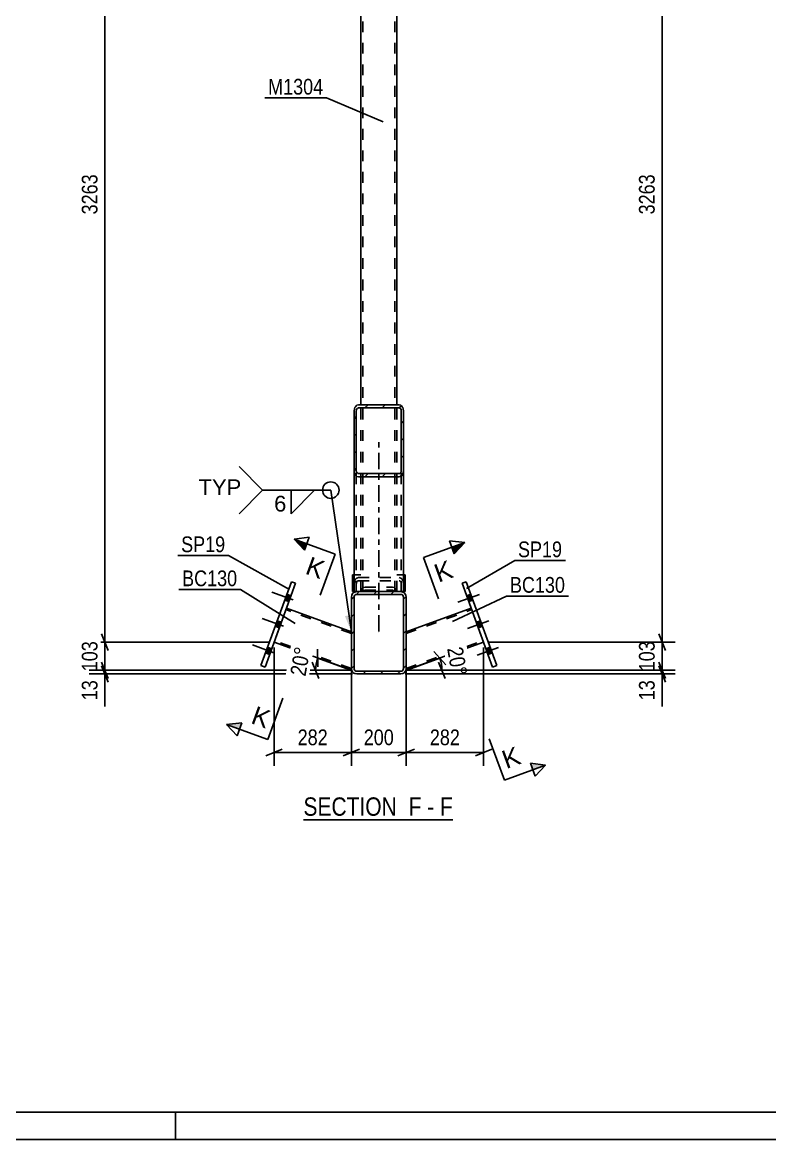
# Model space of a CAD drawing. Header units: millimetres. Extents: x 0 to 1189, y 0 to 841.
# Drawn here: x 321.1 to 457.3, y 0 to 203.5 of the extents above; entities that cross this region are included whole.
import ezdxf

# ---------------------------------------------------------------- set-up
doc = ezdxf.new("R2010")
doc.units = ezdxf.units.MM
doc.linetypes.add('DXK_LINE_DOT2', pattern=[3.9198, 1.9599, -1.9599])
doc.linetypes.add('DXK_LINE_DOT3', pattern=[5.9187, 2.979, -0.9799, 0.9799, -0.9799])
doc.styles.add('Arial', font='ARIAL.TTF', dxfattribs={"height": 0.2})
doc.styles.add('Arial Narrow', font='ARIALN.TTF', dxfattribs={"height": 0.2})

# ---------------------------------------------------------------- blocks, each defined once
blk = doc.blocks.new('Unknown-761548908-1132')
at = {"color": 5, "linetype": 'Continuous'}
for p, q in [((5, 5), (1184, 5)), ((349, 0), (349, 5)), ((0, 0), (1189, 0))]:
    blk.add_line(p, q, dxfattribs=at)
blk = doc.blocks.new('Unknown-761548908-38 - 1581')
at = {"color": 6, "linetype": 'Continuous'}
blk.add_line((372.31, 58.25), (399.52, 58.25), dxfattribs=at)
at = {"color": 0, "linetype": 'Continuous'}
for points in [[(390.42, 59), (390.42, 62.5), (372.31, 62.5), (372.31, 59)], [(393.81, 59), (393.81, 62.5), (391.47, 62.5), (391.47, 59)], [(396.13, 59), (396.13, 62.5), (394.86, 62.5), (394.86, 59)], [(399.52, 59), (399.52, 62.5), (397.18, 62.5), (397.18, 59)]]:
    blk.add_wipeout(points, dxfattribs=at)
at = {"color": 7, "linetype": 'Continuous', "style": 'Arial Narrow'}
for s, p in [('SECTION ', (372.31, 59)), ('F', (391.47, 59)), ('F', (397.18, 59)), ('-', (394.86, 59))]:
    blk.add_text(s, height=3.34, dxfattribs=at).set_placement(p)
blk = doc.blocks.new('Part-761548908-1728 - 1581')
at = {"linetype": 'Continuous'}
h = blk.add_hatch(dxfattribs=at)
h.set_pattern_fill('', scale=0.7, style=0, pattern_type=0)
h.set_pattern_definition([(45, (381.5414, 121.893), (-1.57154, 1.57154), [])])
h.paths.add_polyline_path([(381.54, 132.69), (381.54, 121.89), (381.6, 121.45), (381.78, 121.07), (382.04, 120.81), (382.34, 120.73), (389.74, 120.73), (390.05, 120.81), (390.31, 121.07), (390.48, 121.45), (390.54, 121.89), (390.54, 132.69), (390.48, 133.14), (390.31, 133.52), (390.05, 133.77), (389.74, 133.86), (382.34, 133.86), (382.04, 133.77), (381.78, 133.52), (381.6, 133.14)])
h.paths.add_polyline_path([(382.06, 133.11), (382.19, 133.23), (382.34, 133.28), (389.74, 133.28), (389.89, 133.23), (390.02, 133.11), (390.11, 132.92), (390.14, 132.69), (390.14, 121.89), (390.11, 121.67), (390.02, 121.48), (389.89, 121.35), (389.74, 121.31), (382.34, 121.31), (382.19, 121.35), (382.06, 121.48), (381.97, 121.67), (381.94, 121.89), (381.94, 132.69), (381.97, 132.92)])
at = {"color": 2, "linetype": 'Continuous'}
for p, q in [((381.6, 133.14), (381.54, 132.69)), ((381.54, 121.89), (381.54, 132.69)), ((381.94, 132.69), (381.97, 132.92)), ((381.94, 121.89), (381.94, 132.69)), ((382.34, 133.86), (382.04, 133.77)), ((382.19, 133.23), (382.34, 133.28)), ((382.34, 133.86), (389.74, 133.86)), ((382.34, 133.28), (389.74, 133.28)), ((390.05, 133.77), (389.74, 133.86)), ((389.74, 133.28), (389.89, 133.23)), ((390.11, 132.92), (390.14, 132.69)), ((390.14, 121.89), (390.14, 132.69)), ((390.54, 132.69), (390.48, 133.14)), ((390.54, 121.89), (390.54, 132.69)), ((381.54, 99.82), (381.54, 121.89)), ((381.54, 121.89), (381.6, 121.45)), ((381.97, 121.67), (381.94, 121.89)), ((382.04, 120.81), (382.34, 120.73)), ((382.34, 121.31), (382.19, 121.35)), ((382.34, 121.31), (389.74, 121.31)), ((382.34, 120.73), (389.74, 120.73)), ((389.89, 121.35), (389.74, 121.31)), ((389.74, 120.73), (390.05, 120.81)), ((390.14, 121.89), (390.11, 121.67)), ((390.48, 121.45), (390.54, 121.89)), ((390.54, 121.89), (390.54, 99.82)), ((381.54, 99.82), (382.04, 99.82)), ((382.04, 99.82), (382.04, 99.82)), ((390.31, 99.82), (390.04, 99.82)), ((390.54, 99.82), (390.31, 99.82))]:
    blk.add_line(p, q, dxfattribs=at)
at = {"color": 7, "linetype": 'DXK_LINE_DOT2'}
for p, q in [((381.54, 121.89), (381.54, 132.69)), ((381.94, 99.82), (381.94, 132.69)), ((390.14, 99.82), (390.14, 132.69)), ((390.54, 121.89), (390.54, 132.69)), ((382.04, 102.3), (382.34, 102.39)), ((382.34, 101.81), (382.19, 101.76)), ((382.34, 102.39), (389.74, 102.39)), ((382.34, 101.81), (389.74, 101.81)), ((389.74, 102.39), (390.05, 102.3)), ((389.89, 101.76), (389.74, 101.81)), ((381.54, 101.23), (381.6, 101.67)), ((381.97, 101.45), (381.94, 101.23)), ((390.05, 99.82), (382.04, 99.82)), ((390.14, 101.23), (390.11, 101.45)), ((390.31, 99.82), (390.14, 99.82)), ((390.48, 101.67), (390.54, 101.23))]:
    blk.add_line(p, q, dxfattribs=at)
at = {"color": 7, "linetype": 'DXK_LINE_DOT3'}
blk.add_line((386.04, 92.53), (386.04, 127.29), dxfattribs=at)
at = {"color": 2, "linetype": 'Continuous'}
for centre, radius, start, end in [((382.64, 132.9), 1.06, 124.4664, 166.7051), ((382.49, 132.8), 0.532, 124.4664, 166.7051), ((389.59, 132.8), 0.532, 13.2949, 55.5336), ((389.45, 132.9), 1.06, 13.2949, 55.5336), ((382.64, 121.69), 1.06, 193.2949, 235.5336), ((382.49, 121.79), 0.532, 193.2949, 235.5336), ((389.59, 121.79), 0.532, 304.4664, 346.7051), ((389.45, 121.69), 1.06, 304.4664, 346.7051)]:
    blk.add_arc(centre, radius, start, end, dxfattribs=at)
at = {"color": 7, "linetype": 'DXK_LINE_DOT2'}
for centre, radius, start, end in [((382.64, 101.43), 1.06, 124.4664, 166.7051), ((382.49, 101.33), 0.532, 124.4664, 166.7051), ((389.59, 101.33), 0.532, 13.2949, 55.5336), ((389.45, 101.43), 1.06, 13.2949, 55.5336)]:
    blk.add_arc(centre, radius, start, end, dxfattribs=at)
blk = doc.blocks.new('Part-761548908-1721 - 1581')
at = {"color": 7, "linetype": 'DXK_LINE_DOT2'}
for p, q in [((382.74, 244.32), (389.34, 244.32)), ((382.74, 210.27), (382.74, 244.32)), ((383.14, 99.82), (383.14, 244.32)), ((388.94, 99.82), (388.94, 244.32)), ((389.34, 210.27), (389.34, 244.32)), ((382.74, 99.82), (382.74, 133.86)), ((389.34, 99.82), (389.34, 133.86)), ((389.34, 99.82), (382.74, 99.82))]:
    blk.add_line(p, q, dxfattribs=at)
at = {"color": 2, "linetype": 'Continuous'}
for p, q in [((382.74, 133.86), (382.74, 210.27)), ((389.34, 133.86), (389.34, 210.27))]:
    blk.add_line(p, q, dxfattribs=at)
blk = doc.blocks.new('Bolt-761548908-1593 - 1581')
at = {"linetype": 'Continuous'}
for points in [[(369.64, 98.02), (370.02, 99.05), (369.26, 99.33), (368.89, 98.29)], [(369.64, 98.02), (370.02, 99.05), (369.26, 99.33), (368.89, 98.29)], [(369.64, 98.02), (370.02, 99.05), (369.26, 99.33), (368.89, 98.29)], [(367.9, 93.23), (368.27, 94.26), (367.52, 94.53), (367.14, 93.5)], [(367.9, 93.23), (368.27, 94.26), (367.52, 94.53), (367.14, 93.5)], [(366.13, 88.39), (366.51, 89.42), (365.76, 89.69), (365.38, 88.66)], [(366.13, 88.39), (366.51, 89.42), (365.76, 89.69), (365.38, 88.66)], [(366.13, 88.39), (366.51, 89.42), (365.76, 89.69), (365.38, 88.66)]]:
    blk.add_hatch(color=1, dxfattribs=at).paths.add_polyline_path(points)
at = {"color": 1, "linetype": 'Continuous'}
for p, q in [((370.44, 98.31), (366.54, 99.73)), ((370.44, 98.31), (366.54, 99.73)), ((370.44, 98.31), (366.54, 99.73)), ((369.64, 98.02), (368.89, 98.29)), ((369.64, 98.02), (368.89, 98.29)), ((369.64, 98.02), (368.89, 98.29)), ((370.02, 99.05), (369.26, 99.33)), ((370.02, 99.05), (369.26, 99.33)), ((370.02, 99.05), (369.26, 99.33)), ((368.69, 93.52), (364.79, 94.94)), ((368.69, 93.52), (364.79, 94.94)), ((368.27, 94.26), (367.52, 94.53)), ((368.27, 94.26), (367.52, 94.53)), ((367.9, 93.23), (367.14, 93.5)), ((367.9, 93.23), (367.14, 93.5)), ((366.93, 88.68), (363.03, 90.1)), ((366.93, 88.68), (363.03, 90.1)), ((366.93, 88.68), (363.03, 90.1)), ((366.51, 89.42), (365.76, 89.69)), ((366.51, 89.42), (365.76, 89.69)), ((366.51, 89.42), (365.76, 89.69)), ((366.13, 88.39), (365.38, 88.66)), ((366.13, 88.39), (365.38, 88.66)), ((366.13, 88.39), (365.38, 88.66))]:
    blk.add_line(p, q, dxfattribs=at)
blk = doc.blocks.new('Part-761548908-1658 - 1581')
at = {"color": 2, "linetype": 'Continuous'}
for p, q in [((391.04, 92.51), (402.88, 96.82)), ((391.04, 85.49), (405.14, 90.62)), ((391.04, 85.54), (391.04, 85.82)), ((391.04, 85.54), (391.04, 85.49))]:
    blk.add_line(p, q, dxfattribs=at)
at = {"color": 7, "linetype": 'DXK_LINE_DOT2'}
for p, q in [((391.04, 92.19), (402.98, 96.54)), ((405.14, 90.62), (402.88, 96.82)), ((391.04, 92.46), (391.04, 92.51)), ((391.04, 85.82), (391.04, 92.51)), ((391.04, 85.81), (405.03, 90.9))]:
    blk.add_line(p, q, dxfattribs=at)
blk = doc.blocks.new('Bolt-761548908-1594 - 1581')
at = {"linetype": 'Continuous'}
for points in [[(403.2, 98.29), (402.82, 99.33), (402.07, 99.05), (402.44, 98.02)], [(403.2, 98.29), (402.82, 99.33), (402.07, 99.05), (402.44, 98.02)], [(403.2, 98.29), (402.82, 99.33), (402.07, 99.05), (402.44, 98.02)], [(404.94, 93.5), (404.56, 94.53), (403.81, 94.26), (404.19, 93.23)], [(404.94, 93.5), (404.56, 94.53), (403.81, 94.26), (404.19, 93.23)], [(406.7, 88.66), (406.32, 89.69), (405.57, 89.42), (405.95, 88.39)], [(406.7, 88.66), (406.32, 89.69), (405.57, 89.42), (405.95, 88.39)], [(406.7, 88.66), (406.32, 89.69), (405.57, 89.42), (405.95, 88.39)]]:
    blk.add_hatch(color=1, dxfattribs=at).paths.add_polyline_path(points)
at = {"color": 1, "linetype": 'Continuous'}
for p, q in [((404.37, 99.31), (400.47, 97.89)), ((404.37, 99.31), (400.47, 97.89)), ((404.37, 99.31), (400.47, 97.89)), ((402.82, 99.33), (402.07, 99.05)), ((402.82, 99.33), (402.07, 99.05)), ((402.82, 99.33), (402.07, 99.05)), ((403.2, 98.29), (402.44, 98.02)), ((403.2, 98.29), (402.44, 98.02)), ((403.2, 98.29), (402.44, 98.02)), ((406.11, 94.51), (402.21, 93.09)), ((406.11, 94.51), (402.21, 93.09)), ((404.56, 94.53), (403.81, 94.26)), ((404.56, 94.53), (403.81, 94.26)), ((404.94, 93.5), (404.19, 93.23)), ((404.94, 93.5), (404.19, 93.23)), ((407.88, 89.67), (403.98, 88.25)), ((407.88, 89.67), (403.98, 88.25)), ((407.88, 89.67), (403.98, 88.25)), ((406.32, 89.69), (405.57, 89.42)), ((406.32, 89.69), (405.57, 89.42)), ((406.32, 89.69), (405.57, 89.42)), ((406.7, 88.66), (405.95, 88.39)), ((406.7, 88.66), (405.95, 88.39)), ((406.7, 88.66), (405.95, 88.39))]:
    blk.add_line(p, q, dxfattribs=at)
blk = doc.blocks.new('Part-761548908-1611 - 1581')
at = {"linetype": 'Continuous'}
h = blk.add_hatch(dxfattribs=at)
h.set_pattern_fill('', scale=0.7, style=0, pattern_type=0)
h.set_pattern_definition([(45, (381.0414, 85.8153), (-1.57154, 1.57154), [])])
h.paths.add_polyline_path([(381.04, 98.82), (381.04, 85.82), (381.12, 85.43), (381.33, 85.11), (381.66, 84.89), (382.04, 84.82), (390.04, 84.82), (390.42, 84.89), (390.75, 85.11), (390.97, 85.43), (391.04, 85.82), (391.04, 98.82), (390.97, 99.2), (390.75, 99.52), (390.42, 99.74), (390.04, 99.82), (382.04, 99.82), (381.66, 99.74), (381.33, 99.52), (381.12, 99.2)])
h.paths.add_polyline_path([(381.69, 99.17), (381.85, 99.28), (382.04, 99.32), (390.04, 99.32), (390.23, 99.28), (390.39, 99.17), (390.5, 99.01), (390.54, 98.82), (390.54, 85.82), (390.5, 85.62), (390.39, 85.46), (390.23, 85.35), (390.04, 85.32), (382.04, 85.32), (381.85, 85.35), (381.69, 85.46), (381.58, 85.62), (381.54, 85.82), (381.54, 98.82), (381.58, 99.01)])
at = {"color": 2, "linetype": 'Continuous'}
for p, q in [((382.04, 99.82), (381.66, 99.74)), ((382.04, 99.82), (390.04, 99.82)), ((390.42, 99.74), (390.04, 99.82)), ((381.12, 99.2), (381.04, 98.82)), ((381.04, 85.82), (381.04, 98.82)), ((381.54, 98.82), (381.58, 99.01)), ((381.54, 85.82), (381.54, 98.82)), ((381.85, 99.28), (382.04, 99.32)), ((382.04, 99.32), (390.04, 99.32)), ((390.04, 99.32), (390.23, 99.28)), ((390.5, 99.01), (390.54, 98.82)), ((390.54, 85.82), (390.54, 98.82)), ((391.04, 98.82), (390.97, 99.2)), ((391.04, 85.82), (391.04, 98.82)), ((381.04, 85.82), (381.12, 85.43)), ((381.58, 85.62), (381.54, 85.82)), ((390.54, 85.82), (390.5, 85.62)), ((390.97, 85.43), (391.04, 85.82)), ((381.66, 84.89), (382.04, 84.82)), ((382.04, 85.32), (381.85, 85.35)), ((382.04, 85.32), (390.04, 85.32)), ((382.04, 84.82), (390.04, 84.82)), ((390.23, 85.35), (390.04, 85.32)), ((390.04, 84.82), (390.42, 84.89))]:
    blk.add_line(p, q, dxfattribs=at)
at = {"color": 7, "linetype": 'DXK_LINE_DOT3'}
blk.add_line((386.04, 92.32), (386.04, 92.32), dxfattribs=at)
at = {"color": 2, "linetype": 'Continuous'}
for centre, radius, start, end in [((382.04, 98.82), 1, 112.5, 157.5), ((390.04, 98.82), 1, 22.5, 67.5), ((382.04, 98.82), 0.5, 112.5, 157.5), ((390.04, 98.82), 0.5, 22.5, 67.5), ((382.04, 85.82), 0.5, 202.5, 247.5), ((390.04, 85.82), 0.5, 292.5, 337.5), ((382.04, 85.82), 1, 202.5, 247.5), ((390.04, 85.82), 1, 292.5, 337.5)]:
    blk.add_arc(centre, radius, start, end, dxfattribs=at)
blk = doc.blocks.new('Part-761548908-1613 - 1581')
at = {"color": 7, "linetype": 'DXK_LINE_DOT2'}
for p, q in [((389.34, 99.82), (389.34, 102.89)), ((390.54, 102.89), (389.34, 102.89)), ((389.34, 102.89), (390.84, 102.89)), ((390.54, 99.82), (389.34, 99.82)), ((389.34, 99.82), (389.34, 99.82)), ((389.34, 99.82), (390.84, 99.82))]:
    blk.add_line(p, q, dxfattribs=at)
at = {"color": 2, "linetype": 'Continuous'}
for p, q in [((390.84, 102.89), (390.54, 102.89)), ((390.84, 99.82), (390.84, 102.89)), ((390.84, 99.82), (390.54, 99.82)), ((390.84, 99.82), (390.84, 99.82))]:
    blk.add_line(p, q, dxfattribs=at)
blk = doc.blocks.new('Part-761548908-1614 - 1581')
at = {"color": 2, "linetype": 'Continuous'}
for p, q in [((381.24, 99.82), (381.24, 102.89)), ((381.24, 102.89), (381.54, 102.89)), ((381.24, 99.82), (381.24, 99.82)), ((381.24, 99.82), (381.54, 99.82))]:
    blk.add_line(p, q, dxfattribs=at)
at = {"color": 7, "linetype": 'DXK_LINE_DOT2'}
for p, q in [((382.74, 102.89), (381.24, 102.89)), ((381.54, 102.89), (382.74, 102.89)), ((382.74, 99.82), (382.74, 102.89)), ((381.24, 99.82), (382.74, 99.82)), ((381.54, 99.82), (382.74, 99.82)), ((382.74, 99.82), (382.74, 99.82))]:
    blk.add_line(p, q, dxfattribs=at)
blk = doc.blocks.new('Part-761548908-1698 - 1581')
at = {"color": 7, "linetype": 'DXK_LINE_DOT2'}
for p, q in [((382.74, 99.82), (382.74, 136.35)), ((383.14, 99.82), (383.14, 136.35)), ((388.94, 99.82), (388.94, 136.35)), ((389.34, 99.82), (389.34, 136.35)), ((382.74, 99.82), (389.34, 99.82)), ((382.8, 99.92), (382.79, 99.82)), ((383.23, 99.82), (383.26, 99.89)), ((383.54, 100.64), (383.24, 100.55)), ((383.26, 99.89), (383.39, 100.01)), ((383.39, 100.01), (383.54, 100.06)), ((383.54, 100.64), (388.54, 100.64)), ((383.54, 100.06), (388.54, 100.06)), ((388.85, 100.55), (388.54, 100.64)), ((388.54, 100.06), (388.69, 100.01)), ((388.69, 100.01), (388.82, 99.89)), ((388.82, 99.89), (388.86, 99.82)), ((389.29, 99.82), (389.28, 99.92))]:
    blk.add_line(p, q, dxfattribs=at)
for centre, start, end in [((383.84, 99.68), 124.4664, 166.7051), ((388.25, 99.68), 13.2949, 55.5336)]:
    blk.add_arc(centre, 1.06, start, end, dxfattribs=at)
blk = doc.blocks.new('Part-761548908-1638 - 1581')
at = {"color": 2, "linetype": 'Continuous'}
for p, q in [((364.54, 86.36), (370.1, 101.63)), ((370.85, 101.35), (365.3, 86.08)), ((370.85, 101.35), (370.1, 101.63)), ((365.3, 86.08), (364.54, 86.36))]:
    blk.add_line(p, q, dxfattribs=at)
blk = doc.blocks.new('Part-761548908-1643 - 1581')
at = {"color": 2, "linetype": 'Continuous'}
for p, q in [((401.23, 101.35), (401.98, 101.63)), ((401.23, 101.35), (406.79, 86.08)), ((407.54, 86.36), (401.98, 101.63)), ((406.79, 86.08), (407.54, 86.36))]:
    blk.add_line(p, q, dxfattribs=at)
blk = doc.blocks.new('Part-761548908-1696 - 1581')
at = {"color": 7, "linetype": 'DXK_LINE_DOT2'}
for p, q in [((369.2, 96.82), (366.95, 90.62)), ((381.04, 92.19), (369.1, 96.54)), ((381.04, 92.46), (381.04, 92.51)), ((381.04, 85.82), (381.04, 92.51)), ((381.04, 85.81), (367.05, 90.9))]:
    blk.add_line(p, q, dxfattribs=at)
at = {"color": 2, "linetype": 'Continuous'}
for p, q in [((381.04, 92.51), (369.2, 96.82)), ((366.95, 90.62), (381.04, 85.49)), ((381.04, 85.49), (381.04, 85.82))]:
    blk.add_line(p, q, dxfattribs=at)
blk = doc.blocks.new('StraightDimension-761548908-1932 - 1581')
at = {"color": 7, "linetype": 'Continuous'}
for p, q in [((366.95, 89.62), (366.95, 68.1)), ((381.04, 86.43), (381.04, 68.1)), ((368.45, 71.1), (365.45, 69.9)), ((366.95, 70.5), (381.04, 70.5)), ((379.54, 69.9), (382.54, 71.1))]:
    blk.add_line(p, q, dxfattribs=at)
at = {"color": 0}
blk.add_wipeout([(377.34, 71.25), (377.34, 75.45), (370.65, 75.45), (370.65, 71.25)], dxfattribs=at)
at = {"color": 3, "style": 'Arial Narrow'}
blk.add_text('282', height=2.863, dxfattribs=at).set_placement((371.25, 71.85))
blk = doc.blocks.new('StraightDimension-761548908-1963 - 1581')
at = {"color": 7, "linetype": 'Continuous'}
for p, q in [((437.08, 92.12), (438.28, 89.12)), ((406.14, 90.62), (440.08, 90.62)), ((437.68, 85.49), (437.68, 90.62)), ((392.04, 85.49), (440.08, 85.49)), ((438.28, 83.99), (437.08, 86.99))]:
    blk.add_line(p, q, dxfattribs=at)
at = {"color": 0}
blk.add_wipeout([(436.93, 91.4), (432.73, 91.4), (432.73, 84.71), (436.93, 84.71)], dxfattribs=at)
at = {"color": 3, "style": 'Arial Narrow'}
blk.add_text('103', height=2.863, rotation=90.0002, dxfattribs=at).set_placement((436.33, 85.31))
blk = doc.blocks.new('StraightDimension-761548908-1853 - 1581')
at = {"color": 7, "linetype": 'Continuous'}
for p, q in [((336.71, 252.26), (335.51, 255.26)), ((380.04, 253.76), (333.26, 253.76)), ((336.11, 90.62), (336.11, 253.76)), ((335.51, 92.12), (336.71, 89.12)), ((365.95, 90.62), (333.26, 90.62))]:
    blk.add_line(p, q, dxfattribs=at)
at = {"color": 0}
blk.add_wipeout([(335.36, 176.45), (331.16, 176.45), (331.16, 167.93), (335.36, 167.93)], dxfattribs=at)
at = {"color": 3, "style": 'Arial Narrow'}
blk.add_text('3263', height=2.863, rotation=90.0002, dxfattribs=at).set_placement((334.76, 168.53))
blk = doc.blocks.new('StraightDimension-761548908-1922 - 1581')
at = {"color": 7, "linetype": 'Continuous'}
for p, q in [((405.14, 89.62), (405.14, 68.1)), ((391.04, 87.27), (391.04, 68.1)), ((392.54, 71.1), (389.54, 69.9)), ((391.04, 70.5), (405.14, 70.5)), ((403.64, 69.9), (406.64, 71.1))]:
    blk.add_line(p, q, dxfattribs=at)
at = {"color": 0}
blk.add_wipeout([(401.43, 71.25), (401.43, 75.45), (394.75, 75.45), (394.75, 71.25)], dxfattribs=at)
at = {"color": 3, "style": 'Arial Narrow'}
blk.add_text('282', height=2.863, dxfattribs=at).set_placement((395.35, 71.85))
blk = doc.blocks.new('StraightDimension-761548908-1863 - 1581')
at = {"color": 7, "linetype": 'Continuous'}
for p, q in [((335.51, 92.12), (336.71, 89.12)), ((365.95, 90.62), (333.26, 90.62)), ((336.11, 85.49), (336.11, 90.62)), ((380.04, 85.49), (333.26, 85.49)), ((336.71, 83.99), (335.51, 86.99))]:
    blk.add_line(p, q, dxfattribs=at)
at = {"color": 0}
blk.add_wipeout([(335.36, 91.4), (331.16, 91.4), (331.16, 84.71), (335.36, 84.71)], dxfattribs=at)
at = {"color": 3, "style": 'Arial Narrow'}
blk.add_text('103', height=2.863, rotation=90.0002, dxfattribs=at).set_placement((334.76, 85.31))
blk = doc.blocks.new('StraightDimension-761548908-1873 - 1581')
at = {"color": 7, "linetype": 'Continuous'}
for p, q in [((380.04, 85.49), (333.26, 85.49)), ((335.51, 86.99), (336.71, 83.99)), ((336.71, 83.32), (335.51, 86.32)), ((336.11, 84.82), (336.11, 85.49)), ((381.24, 84.82), (333.26, 84.82))]:
    blk.add_line(p, q, dxfattribs=at)
at = {"color": 0}
blk.add_wipeout([(335.36, 84.29), (331.16, 84.29), (331.16, 79.43), (335.36, 79.43)], dxfattribs=at)
at = {"color": 7, "linetype": 'Continuous'}
blk.add_line((336.11, 84.82), (336.11, 78.91), dxfattribs=at)
blk.add_line((336.11, 84.82), (336.11, 78.91), dxfattribs=at)
at = {"color": 3, "style": 'Arial Narrow'}
blk.add_text('13', height=2.863, rotation=90.0002, dxfattribs=at).set_placement((334.76, 80.03))
blk = doc.blocks.new('AngleDimension-761548908-1821 - 1581')
at = {"color": 7, "linetype": 'Continuous'}
for p, q in [((397.16, 87.72), (391.04, 85.49)), ((391.98, 85.83), (397.16, 87.72)), ((396.08, 88.92), (398.24, 86.51)), ((397.55, 85.49), (391.04, 85.49)), ((398.15, 83.99), (396.95, 86.99))]:
    blk.add_line(p, q, dxfattribs=at)
blk.add_arc((391.04, 85.49), 6.51, 360, 20, dxfattribs=at)
at = {"color": 0}
blk.add_wipeout([(398.9, 83.6), (403.04, 84.32), (401.92, 90.69), (397.78, 89.96)], dxfattribs=at)
at = {"color": 3, "style": 'Arial Narrow'}
blk.add_text('20°', height=2.863, rotation=-80.0021, dxfattribs=at).set_placement((398.48, 89.47))
blk = doc.blocks.new('StraightDimension-761548908-1912 - 1581')
at = {"color": 7, "linetype": 'Continuous'}
for p, q in [((381.04, 86.43), (381.04, 68.1)), ((391.04, 87.27), (391.04, 68.1)), ((379.54, 69.9), (382.54, 71.1)), ((381.04, 70.5), (391.04, 70.5)), ((392.54, 71.1), (389.54, 69.9))]:
    blk.add_line(p, q, dxfattribs=at)
at = {"color": 0}
blk.add_wipeout([(389.38, 71.25), (389.38, 75.45), (382.7, 75.45), (382.7, 71.25)], dxfattribs=at)
at = {"color": 3, "style": 'Arial Narrow'}
blk.add_text('200', height=2.863, dxfattribs=at).set_placement((383.3, 71.85))
blk = doc.blocks.new('AngleDimension-761548908-24971 - 1581')
at = {"color": 7, "linetype": 'Continuous'}
for p, q in [((374.85, 89.34), (374.95, 86.11)), ((380.1, 85.83), (374.9, 87.72)), ((374.9, 87.72), (381.04, 85.49)), ((375.11, 83.99), (373.91, 86.99)), ((374.51, 85.49), (381.04, 85.49))]:
    blk.add_line(p, q, dxfattribs=at)
blk.add_arc((381.04, 85.49), 6.53, 160, 180, dxfattribs=at)
at = {"color": 0}
blk.add_wipeout([(374.28, 89.96), (370.15, 90.69), (369.02, 84.33), (373.16, 83.6)], dxfattribs=at)
at = {"color": 3, "style": 'Arial Narrow'}
blk.add_text('20°', height=2.863, rotation=80.0021, dxfattribs=at).set_placement((372.67, 84.29))
blk = doc.blocks.new('StraightDimension-761548908-1953 - 1581')
at = {"color": 7, "linetype": 'Continuous'}
for p, q in [((438.28, 252.26), (437.08, 255.26)), ((392.04, 253.76), (440.08, 253.76)), ((437.68, 90.62), (437.68, 253.76)), ((437.08, 92.12), (438.28, 89.12)), ((406.14, 90.62), (440.08, 90.62))]:
    blk.add_line(p, q, dxfattribs=at)
at = {"color": 0}
blk.add_wipeout([(436.93, 176.45), (432.73, 176.45), (432.73, 167.93), (436.93, 167.93)], dxfattribs=at)
at = {"color": 3, "style": 'Arial Narrow'}
blk.add_text('3263', height=2.863, rotation=90.0002, dxfattribs=at).set_placement((436.33, 168.53))
blk = doc.blocks.new('StraightDimension-761548908-1973 - 1581')
at = {"color": 7, "linetype": 'Continuous'}
for p, q in [((392.04, 85.49), (440.08, 85.49)), ((437.08, 86.99), (438.28, 83.99)), ((438.28, 83.32), (437.08, 86.32)), ((437.68, 84.82), (437.68, 85.49)), ((390.84, 84.82), (440.08, 84.82))]:
    blk.add_line(p, q, dxfattribs=at)
at = {"color": 0}
blk.add_wipeout([(436.93, 84.29), (432.73, 84.29), (432.73, 79.43), (436.93, 79.43)], dxfattribs=at)
at = {"color": 7, "linetype": 'Continuous'}
blk.add_line((437.68, 84.82), (437.68, 78.91), dxfattribs=at)
blk.add_line((437.68, 84.82), (437.68, 78.91), dxfattribs=at)
at = {"color": 3, "style": 'Arial Narrow'}
blk.add_text('13', height=2.863, rotation=90.0002, dxfattribs=at).set_placement((436.33, 80.03))
blk = doc.blocks.new('Mark-761548908-1634 - 1581')
at = {"color": 0}
blk.add_wipeout([(358.05, 107.01), (358.05, 110.01), (350.01, 110.01), (350.01, 107.01)], dxfattribs=at)
blk.add_wipeout([(358.05, 107.01), (358.05, 110.01), (350.01, 110.01), (350.01, 107.01)], dxfattribs=at)
at = {"color": 30, "linetype": 'Continuous'}
for p in [(349.41, 106.41), (369.74, 100.21)]:
    blk.add_line(p, (358.65, 106.41), dxfattribs=at)
at = {"color": 3, "style": 'Arial Narrow'}
blk.add_text('SP19', height=2.863, dxfattribs=at).set_placement((350.01, 107.01))
blk = doc.blocks.new('SectionMark-761548908-2008 - 1581')
at = {"linetype": 'Continuous'}
blk.add_hatch(color=6, dxfattribs=at).paths.add_polyline_path([(361.07, 75.93), (360.64, 74.75), (358.29, 75.61)])
at = {"color": 6, "linetype": 'Continuous'}
for p, q in [((370.59, 109.4), (373.37, 109.72)), ((358.29, 75.61), (361.07, 75.93)), ((360.21, 73.58), (358.29, 75.61)), ((361.07, 75.93), (360.21, 73.58))]:
    blk.add_line(p, q, dxfattribs=at)
at = {"color": 0, "linetype": 'Continuous'}
for points in [[(375.37, 102.08), (376.57, 105.36), (373.65, 106.43), (372.45, 103.14)], [(365.47, 74.86), (366.66, 78.15), (363.74, 79.21), (362.54, 75.92)]]:
    blk.add_wipeout(points, dxfattribs=at)
at = {"linetype": 'Continuous'}
blk.add_hatch(color=6, dxfattribs=at).paths.add_polyline_path([(372.94, 108.55), (372.51, 107.37), (370.59, 109.4)])
at = {"color": 6, "linetype": 'Continuous'}
for p, q in [((378.11, 106.67), (370.59, 109.4)), ((370.59, 109.4), (372.51, 107.37)), ((372.51, 107.37), (373.37, 109.72)), ((378.11, 106.67), (375.37, 99.15)), ((365.81, 72.87), (368.54, 80.39)), ((365.81, 72.87), (358.29, 75.61))]:
    blk.add_line(p, q, dxfattribs=at)
at = {"color": 3, "linetype": 'Continuous', "style": 'Arial'}
for p in [(372.45, 103.14), (362.54, 75.92)]:
    blk.add_text('K', height=3.34, rotation=-20.002, dxfattribs=at).set_placement(p)
blk = doc.blocks.new('Mark-761548908-1639 - 1581')
at = {"color": 0}
blk.add_wipeout([(419.46, 106.09), (419.46, 109.09), (411.42, 109.09), (411.42, 106.09)], dxfattribs=at)
blk.add_wipeout([(419.46, 106.09), (419.46, 109.09), (411.42, 109.09), (411.42, 106.09)], dxfattribs=at)
at = {"color": 30, "linetype": 'Continuous'}
for p, q in [((402.05, 100.41), (410.82, 105.49)), ((410.82, 105.49), (420.06, 105.49))]:
    blk.add_line(p, q, dxfattribs=at)
at = {"color": 3, "style": 'Arial Narrow'}
blk.add_text('SP19', height=2.863, dxfattribs=at).set_placement((411.42, 106.09))
blk = doc.blocks.new('Mark-761548908-1717 - 1581')
at = {"color": 0}
blk.add_wipeout([(375.92, 190.36), (375.92, 193.36), (365.87, 193.36), (365.87, 190.36)], dxfattribs=at)
blk.add_wipeout([(375.92, 190.36), (375.92, 193.36), (365.87, 193.36), (365.87, 190.36)], dxfattribs=at)
at = {"color": 30, "linetype": 'Continuous'}
for p in [(365.27, 189.76), (386.86, 185.38)]:
    blk.add_line(p, (376.52, 189.76), dxfattribs=at)
at = {"color": 3, "style": 'Arial Narrow'}
blk.add_text('M1304', height=2.863, dxfattribs=at).set_placement((365.87, 190.36))
blk = doc.blocks.new('Mark-761548908-1654 - 1581')
at = {"color": 0}
blk.add_wipeout([(420, 99.62), (420, 102.62), (409.95, 102.62), (409.95, 99.62)], dxfattribs=at)
blk.add_wipeout([(420, 99.62), (420, 102.62), (409.95, 102.62), (409.95, 99.62)], dxfattribs=at)
at = {"color": 30, "linetype": 'Continuous'}
for p, q in [((399.46, 94.38), (409.35, 99.02)), ((409.35, 99.02), (420.6, 99.02))]:
    blk.add_line(p, q, dxfattribs=at)
at = {"color": 3, "style": 'Arial Narrow'}
blk.add_text('BC130', height=2.863, dxfattribs=at).set_placement((409.95, 99.62))
blk = doc.blocks.new('Mark-761548908-1692 - 1581')
at = {"color": 0}
blk.add_wipeout([(360.23, 100.81), (360.23, 103.81), (350.19, 103.81), (350.19, 100.81)], dxfattribs=at)
blk.add_wipeout([(360.23, 100.81), (360.23, 103.81), (350.19, 103.81), (350.19, 100.81)], dxfattribs=at)
at = {"color": 30, "linetype": 'Continuous'}
for p in [(349.59, 100.21), (370.82, 93.99)]:
    blk.add_line(p, (360.83, 100.21), dxfattribs=at)
at = {"color": 3, "style": 'Arial Narrow'}
blk.add_text('BC130', height=2.863, dxfattribs=at).set_placement((350.19, 100.81))
blk = doc.blocks.new('SectionMark-761548908-2010 - 1581')
at = {"linetype": 'Continuous'}
blk.add_hatch(color=6, dxfattribs=at).paths.add_polyline_path([(414.1, 67.38), (413.67, 68.56), (416.45, 68.24)])
at = {"color": 6, "linetype": 'Continuous'}
for p, q in [((398.92, 109.08), (401.7, 108.76)), ((416.45, 68.24), (413.67, 68.56)), ((413.67, 68.56), (414.53, 66.21)), ((416.45, 68.24), (414.53, 66.21))]:
    blk.add_line(p, q, dxfattribs=at)
at = {"color": 0, "linetype": 'Continuous'}
for points in [[(399.84, 102.49), (398.64, 105.78), (395.72, 104.72), (396.92, 101.43)], [(412.19, 68.55), (411, 71.84), (408.07, 70.78), (409.27, 67.49)]]:
    blk.add_wipeout(points, dxfattribs=at)
at = {"linetype": 'Continuous'}
blk.add_hatch(color=6, dxfattribs=at).paths.add_polyline_path([(399.78, 106.73), (399.35, 107.9), (401.7, 108.76)])
at = {"color": 6, "linetype": 'Continuous'}
for p, q in [((394.18, 106.02), (401.7, 108.76)), ((399.78, 106.73), (398.92, 109.08)), ((401.7, 108.76), (399.78, 106.73)), ((394.18, 106.02), (396.92, 98.5)), ((408.93, 65.5), (406.19, 73.02)), ((408.93, 65.5), (416.45, 68.24))]:
    blk.add_line(p, q, dxfattribs=at)
at = {"color": 3, "linetype": 'Continuous', "style": 'Arial'}
for p in [(396.92, 101.43), (409.27, 67.49)]:
    blk.add_text('K', height=3.34, rotation=20.002, dxfattribs=at).set_placement(p)
blk = doc.blocks.new('WeldMark-761548908-25140 - 1581')
at = {"linetype": 'Continuous'}
blk.add_hatch(color=30, dxfattribs=at).paths.add_polyline_path([(381.35, 95.59), (381.04, 92.51), (379.87, 95.37)])
at = {"color": 3, "linetype": 'Continuous'}
for q in [(360.58, 122.59), (360.58, 114.02)]:
    blk.add_line((364.86, 118.31), q, dxfattribs=at)
at = {"color": 30, "linetype": 'Continuous'}
blk.add_line((381.04, 92.51), (377.29, 118.31), dxfattribs=at)
at = {"color": 3, "linetype": 'Continuous'}
for start, end in [(90, 270), (270, 90)]:
    blk.add_arc((377.29, 118.31), 1.5, start, end, dxfattribs=at)
at = {"color": 0}
blk.add_wipeout([(369.39, 114.21), (369.39, 117.61), (366.76, 117.61), (366.76, 114.21)], dxfattribs=at)
at = {"color": 30, "linetype": 'Continuous'}
blk.add_line((364.86, 118.31), (377.29, 118.31), dxfattribs=at)
at = {"color": 3, "linetype": 'Continuous'}
for p, q in [((370.05, 118.31), (374.33, 118.31)), ((374.33, 118.31), (370.05, 114.02)), ((370.05, 114.02), (370.05, 118.31))]:
    blk.add_line(p, q, dxfattribs=at)
at = {"color": 3, "style": 'Arial'}
blk.add_text('6', height=2.87, dxfattribs=at).set_placement((366.96, 114.41))
at = {"color": 0, "linetype": 'Continuous'}
blk.add_wipeout([(360.96, 117.41), (360.96, 120.41), (353.19, 120.41), (353.19, 117.41)], dxfattribs=at)
blk.add_wipeout([(360.96, 117.41), (360.96, 120.41), (353.19, 120.41), (353.19, 117.41)], dxfattribs=at)
at = {"color": 3, "linetype": 'Continuous', "style": 'Arial'}
blk.add_text('TYP', height=2.865, dxfattribs=at).set_placement((353.19, 117.41))

msp = doc.modelspace()

# ---------------------------------------------------------------- block references
for name in ['Unknown-761548908-1132', 'Part-761548908-1721 - 1581', 'Part-761548908-1698 - 1581', 'Part-761548908-1728 - 1581', 'Part-761548908-1614 - 1581', 'Part-761548908-1613 - 1581', 'Bolt-761548908-1593 - 1581', 'Part-761548908-1638 - 1581', 'Part-761548908-1611 - 1581', 'Part-761548908-1643 - 1581', 'Bolt-761548908-1594 - 1581', 'Part-761548908-1696 - 1581', 'Part-761548908-1658 - 1581']:
    msp.add_blockref(name, (0, 0))

# ---------------------------------------------------------------- next in the draw order: block references
for name in ['StraightDimension-761548908-1963 - 1581', 'StraightDimension-761548908-1932 - 1581', 'Unknown-761548908-38 - 1581']:
    msp.add_blockref(name, (0, 0))

# ---------------------------------------------------------------- next in the draw order: block references
for name in ['StraightDimension-761548908-1853 - 1581', 'StraightDimension-761548908-1922 - 1581']:
    msp.add_blockref(name, (0, 0))

# ---------------------------------------------------------------- next in the draw order: block references
for name in ['Mark-761548908-1717 - 1581', 'Mark-761548908-1634 - 1581', 'StraightDimension-761548908-1863 - 1581', 'AngleDimension-761548908-1821 - 1581']:
    msp.add_blockref(name, (0, 0))

# ---------------------------------------------------------------- next in the draw order: block references
for name in ['StraightDimension-761548908-1953 - 1581', 'StraightDimension-761548908-1873 - 1581']:
    msp.add_blockref(name, (0, 0))

# ---------------------------------------------------------------- next in the draw order: block references
for name in ['Mark-761548908-1639 - 1581', 'StraightDimension-761548908-1912 - 1581']:
    msp.add_blockref(name, (0, 0))

# ---------------------------------------------------------------- next in the draw order: block references
for name in ['Mark-761548908-1654 - 1581', 'AngleDimension-761548908-24971 - 1581', 'StraightDimension-761548908-1973 - 1581']:
    msp.add_blockref(name, (0, 0))

# ---------------------------------------------------------------- next in the draw order: block references
for name in ['SectionMark-761548908-2008 - 1581', 'SectionMark-761548908-2010 - 1581']:
    msp.add_blockref(name, (0, 0))

# ---------------------------------------------------------------- next in the draw order: block references
msp.add_blockref('Mark-761548908-1692 - 1581', (0, 0))

# ---------------------------------------------------------------- next in the draw order: block references
msp.add_blockref('WeldMark-761548908-25140 - 1581', (0, 0))

doc.saveas('drawing.dxf')
